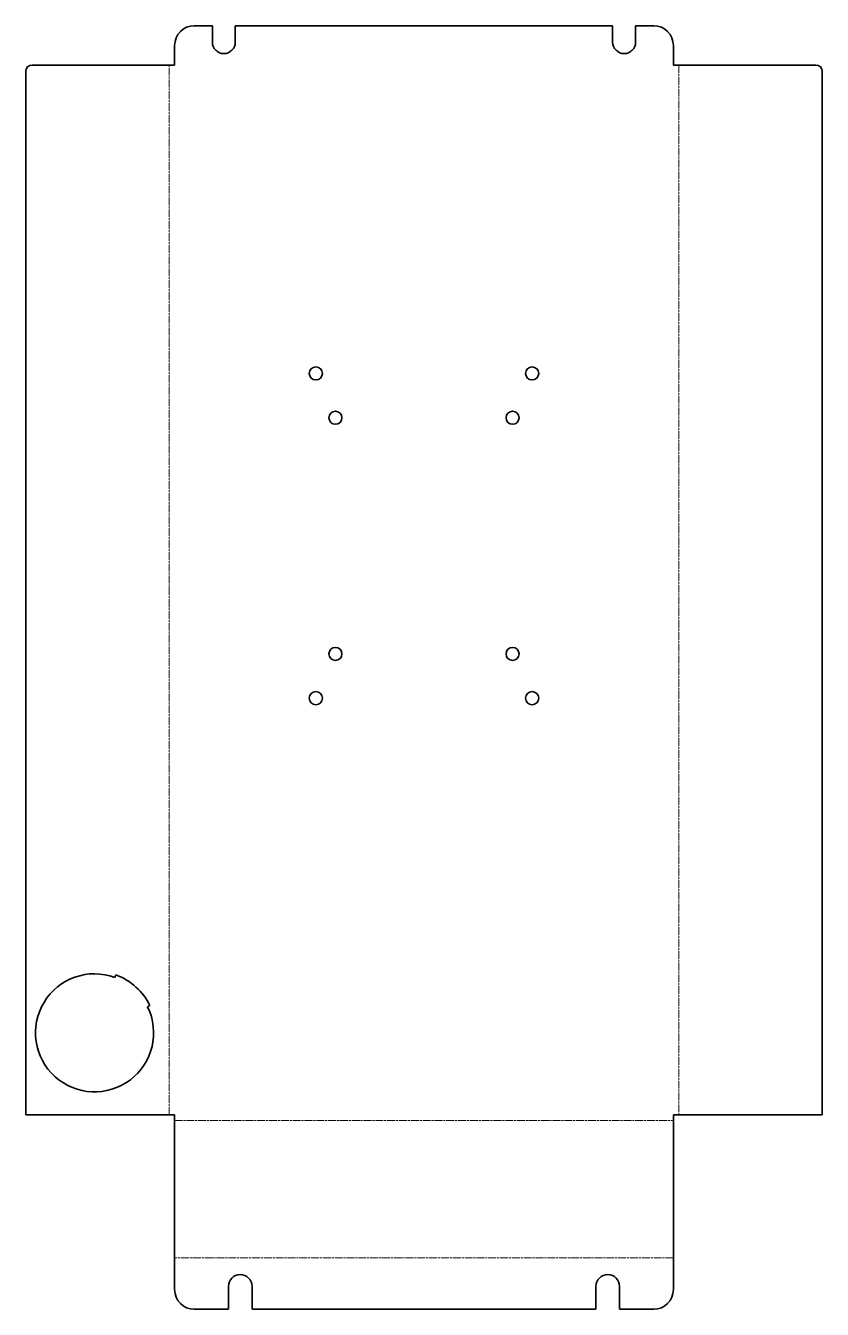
# Model space of a CAD drawing. Header units: inches. Extents: x 0 to 243, y 0 to 391.
import ezdxf

# ---------------------------------------------------------------- set-up
doc = ezdxf.new("R2010")
doc.units = ezdxf.units.IN
doc.header["$MEASUREMENT"] = 0
doc.linetypes.add('Chain', pattern=[13.68, 9.12, -1.14, 2.28, -1.14])
doc.layers.add('SIMUMAK Bend Centerline (ISO)', color=7, linetype='Chain', lineweight=9)
doc.layers.add('SIMUMAK Visible (ISO)', color=7, linetype='Continuous', lineweight=35)

# ---------------------------------------------------------------- blocks, each defined once
blk = doc.blocks.new('CD-IND-30-PRAB-03_Sheet_3_CD-IND-30-PRAB-03 (desplegada)')
at = {"layer": 'SIMUMAK Bend Centerline (ISO)', "ltscale": 0.263158}
for p, q in [((-77.7, -136.36), (-77.7, 183.64)), ((77.7, 183.64), (77.7, -136.36)), ((-76, -138.05), (76, -138.05)), ((76, -179.95), (-76, -179.95))]:
    blk.add_line(p, q, dxfattribs=at)
at = {"layer": 'SIMUMAK Visible (ISO)'}
for p, q in [((-64.5, 195.64), (-70, 195.64)), ((-64.5, 190.64), (-64.5, 195.64)), ((-57.5, 195.64), (-57.5, 190.64)), ((57.5, 195.64), (-57.5, 195.64)), ((57.5, 190.64), (57.5, 195.64)), ((64.5, 195.64), (64.5, 190.64)), ((70, 195.64), (64.5, 195.64)), ((-76, 189.64), (-76, 183.64)), ((76, 183.64), (76, 189.64)), ((-121.39, -136.36), (-121.39, 181.64)), ((-119.39, 183.64), (-76, 183.64)), ((76, 183.64), (119.39, 183.64)), ((121.39, -136.36), (121.39, 181.64)), ((-94.19, -94.46), (-93.88, -93.72)), ((-83.52, -103.06), (-84.22, -103.46)), ((-76, -136.36), (-121.39, -136.36)), ((-76, -189.64), (-76, -136.36)), ((121.39, -136.36), (76, -136.36)), ((76, -189.64), (76, -136.36)), ((-59.6, -195.64), (-59.6, -188.64)), ((-52.4, -188.64), (-52.4, -195.64)), ((52.4, -195.64), (52.4, -188.64)), ((59.6, -188.64), (59.6, -195.64)), ((-70, -195.64), (-59.6, -195.64)), ((-52.4, -195.64), (52.4, -195.64)), ((59.6, -195.64), (70, -195.64))]:
    blk.add_line(p, q, dxfattribs=at)
for centre in [(-32.95, 89.64), (32.95, 89.64), (-27, 76.14), (27, 76.14), (-27, 4.14), (27, 4.14), (-32.95, -9.36), (32.95, -9.36)]:
    blk.add_circle(centre, 2, dxfattribs=at)
at = {"layer": 'SIMUMAK Visible (ISO)', "extrusion": (0, 0, -1)}
for centre, radius, start, end in [((-70, 189.64), 6, 90, 180), ((70, 189.64), 6, 0, 90), ((61, 190.64), 3.5, 180, 0), ((-61, 190.64), 3.5, 180, 0), ((119.39, 181.64), 2, 360, 90), ((-119.39, 181.64), 2, 90, 180), ((100.39, -111.36), 18, 153.967, 110.1479), ((100.39, -111.36), 18.8, 110.2693, 153.7979), ((56, -188.64), 3.6, 0, 180), ((-56, -188.64), 3.6, 0, 180), ((70, -189.64), 6, 270, 0), ((-70, -189.64), 6, 180, 270)]:
    blk.add_arc(centre, radius, start, end, dxfattribs=at)

msp = doc.modelspace()

# ---------------------------------------------------------------- block references
msp.add_blockref('CD-IND-30-PRAB-03_Sheet_3_CD-IND-30-PRAB-03 (desplegada)', (121.39, 195.64))

doc.saveas('drawing.dxf')
